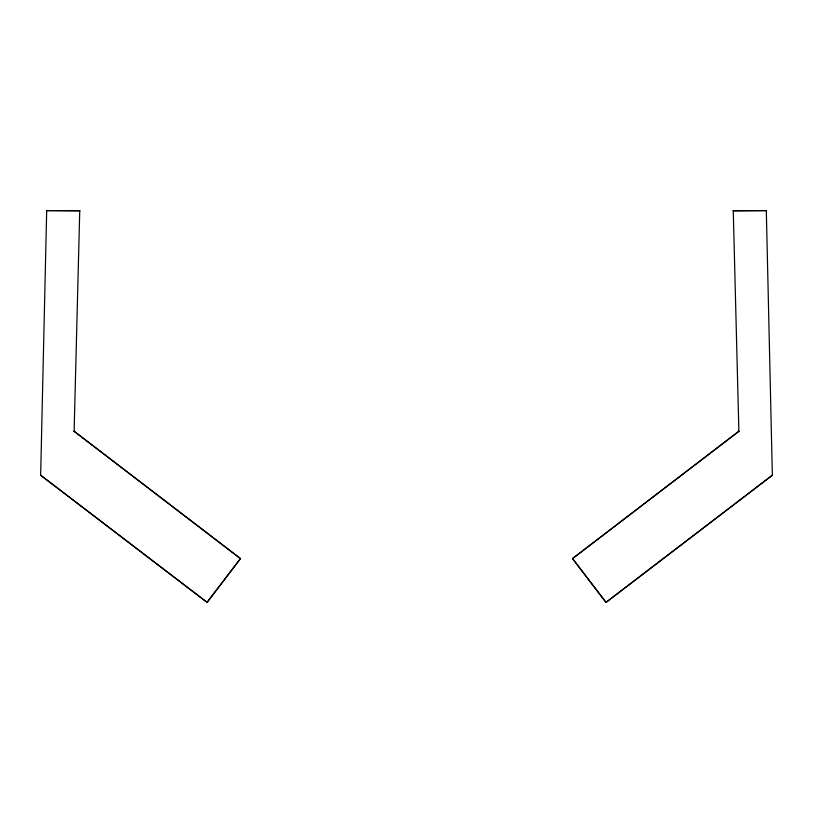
<?xml version="1.0" encoding="UTF-8"?>
<svg xmlns="http://www.w3.org/2000/svg" width="813" height="813" viewBox="0 0 813 813"><rect width="100%" height="100%" fill="white"/><g stroke="black" fill="none" stroke-linecap="round" stroke-linejoin="round"><path stroke-width="1.22" d="M240.506 558.622L74.115 431.276L240.506 558.622L207.041 602.413L40.65 475.229L46.687 210.587L79.745 210.76L46.687 210.587M74.115 431.449L79.745 210.587M207.041 602.413L240.506 558.45M572.494 558.622L738.885 431.276L572.494 558.622L605.959 602.413L772.35 475.229L605.959 602.413M766.313 210.587L733.255 210.76L766.313 210.587L772.35 475.229M207.041 602.24L40.65 475.229M572.494 558.45L605.959 602.24M733.255 210.587L738.885 431.449"/></g></svg>
